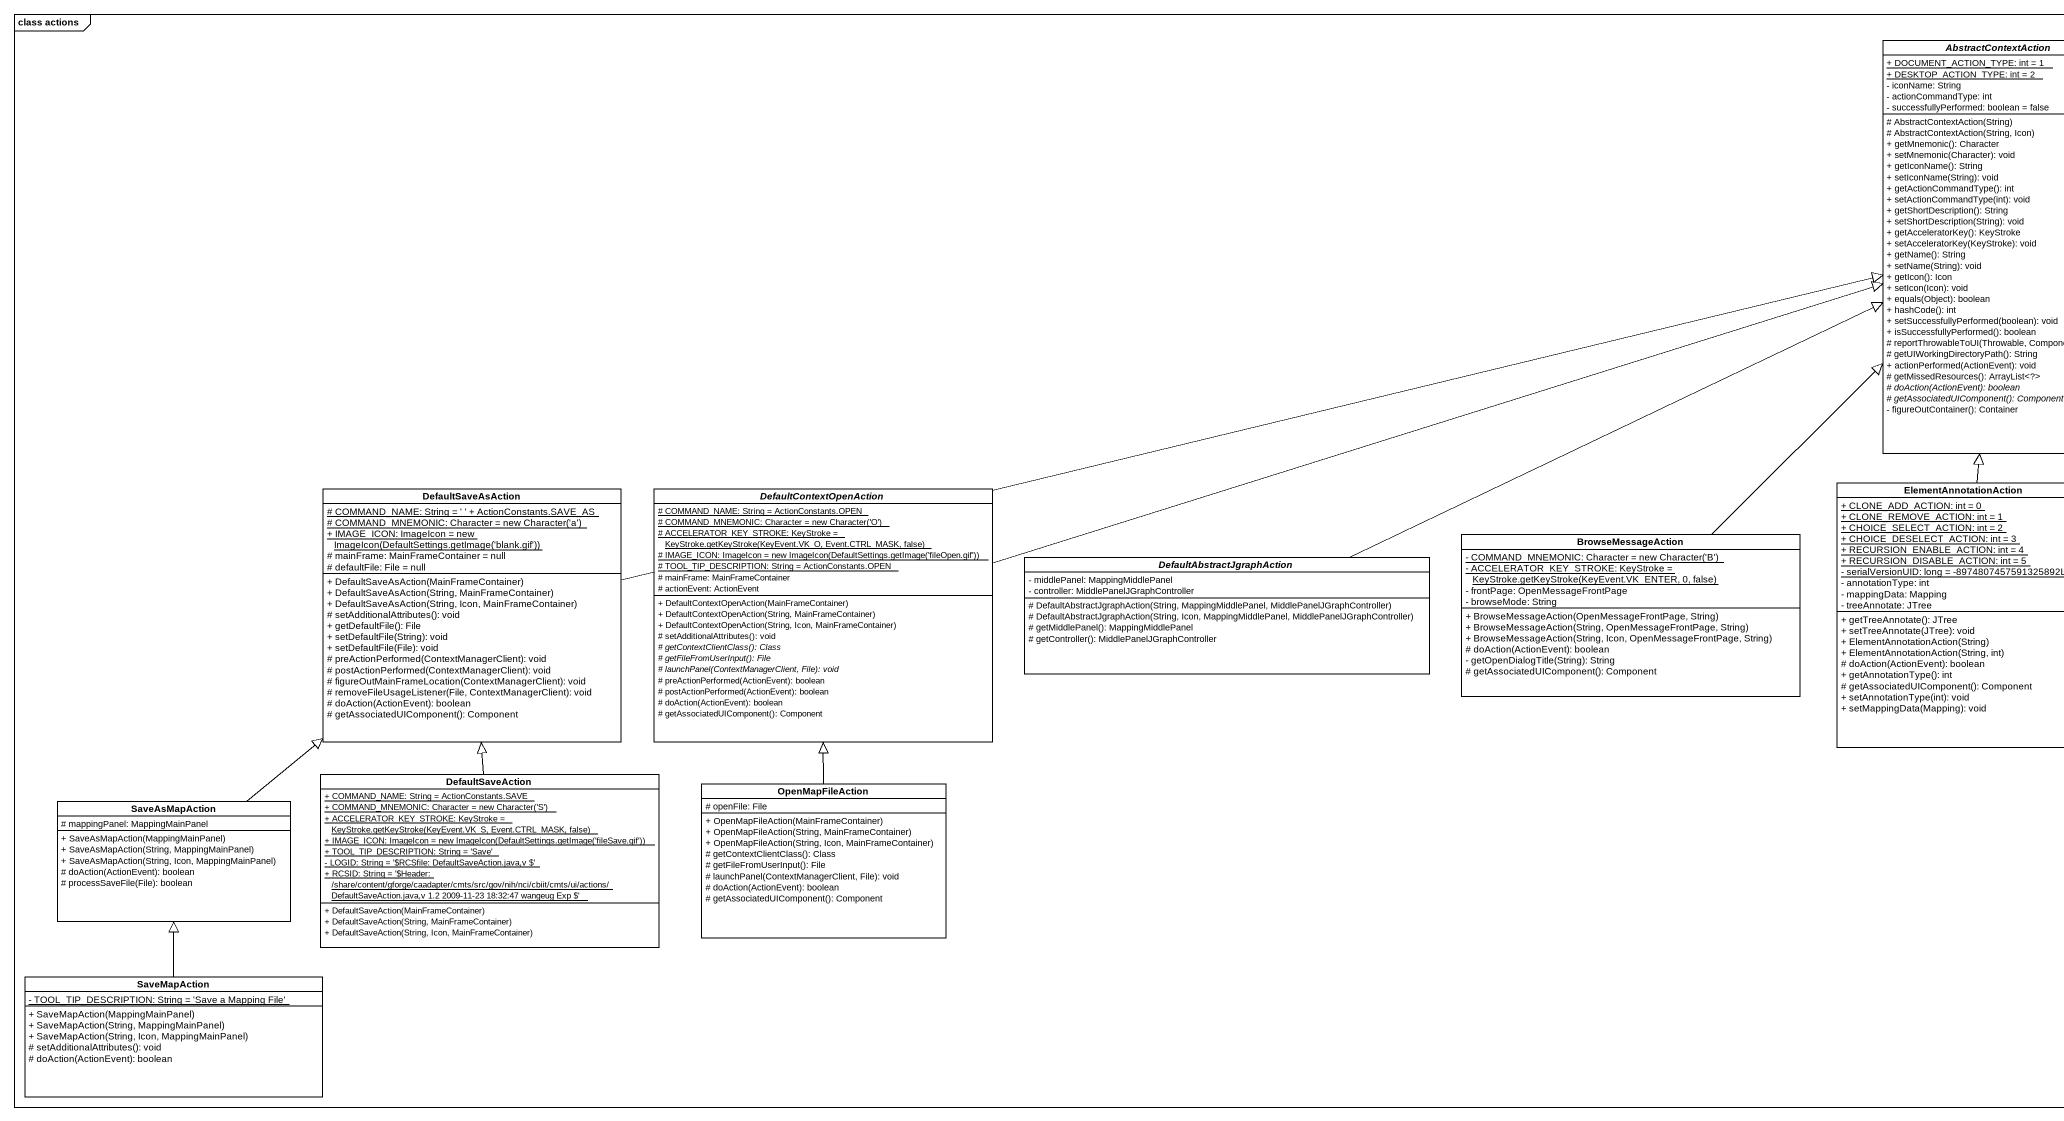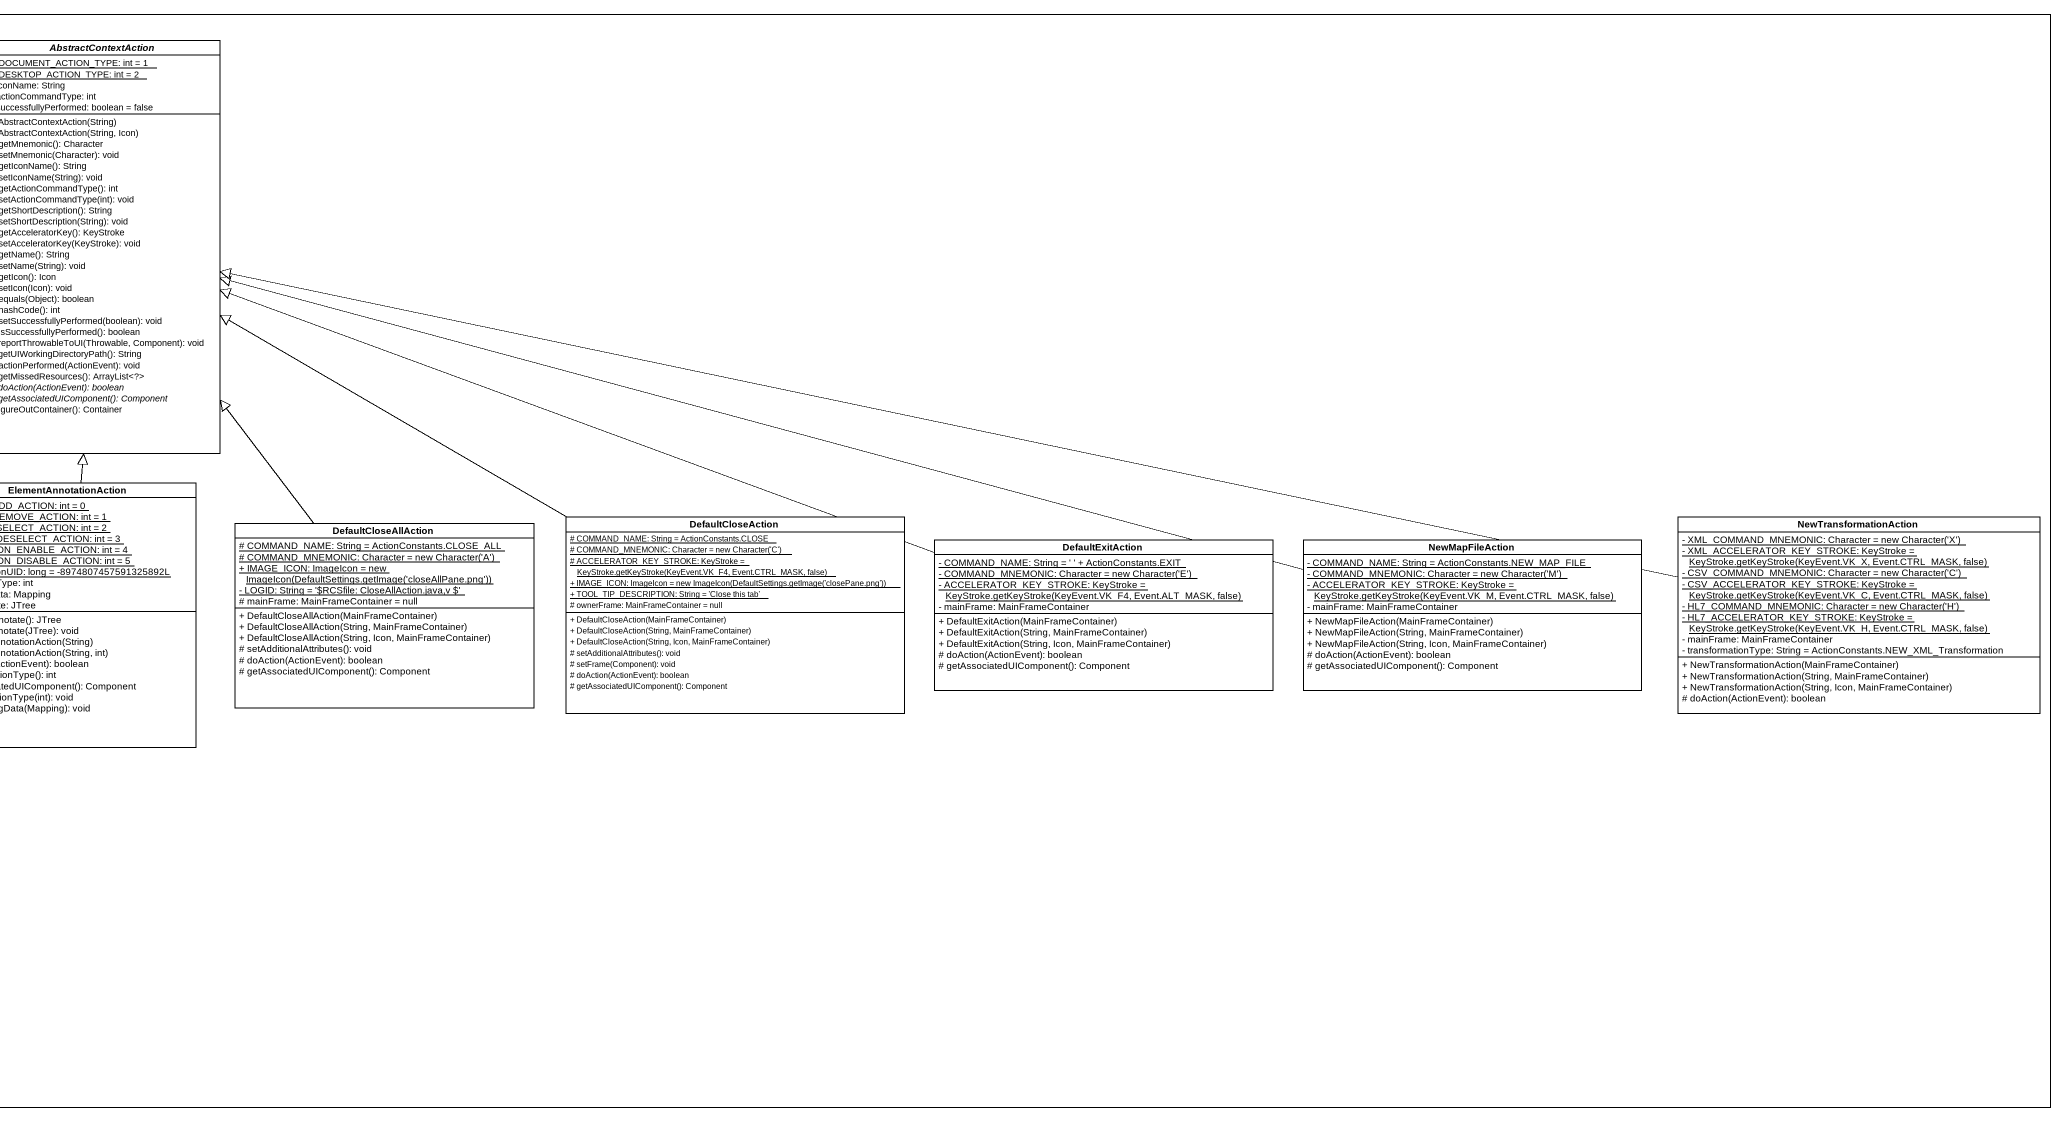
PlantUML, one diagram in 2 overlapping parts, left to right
@startuml
mainframe class actions
hide circle
hide empty members
skinparam classAttributeIconSize 0
abstract class AbstractContextAction {
  {static} + DOCUMENT_ACTION_TYPE: int = 1
  {static} + DESKTOP_ACTION_TYPE: int = 2
  - iconName: String
  - actionCommandType: int
  - successfullyPerformed: boolean = false
  # AbstractContextAction(String)
  # AbstractContextAction(String, Icon)
  + getMnemonic(): Character
  + setMnemonic(Character): void
  + getIconName(): String
  + setIconName(String): void
  + getActionCommandType(): int
  + setActionCommandType(int): void
  + getShortDescription(): String
  + setShortDescription(String): void
  + getAcceleratorKey(): KeyStroke
  + setAcceleratorKey(KeyStroke): void
  + getName(): String
  + setName(String): void
  + getIcon(): Icon
  + setIcon(Icon): void
  + equals(Object): boolean
  + hashCode(): int
  + setSuccessfullyPerformed(boolean): void
  + isSuccessfullyPerformed(): boolean
  # reportThrowableToUI(Throwable, Component): void
  # getUIWorkingDirectoryPath(): String
  + actionPerformed(ActionEvent): void
  # getMissedResources(): ArrayList<?>
  {abstract} # doAction(ActionEvent): boolean
  {abstract} # getAssociatedUIComponent(): Component
  - figureOutContainer(): Container
}
class DefaultSaveAsAction {
  {static} # COMMAND_NAME: String = ' ' + ActionConstants.SAVE_AS
  {static} {field} # COMMAND_MNEMONIC: Character = new Character('a')
  {static} {field} + IMAGE_ICON: ImageIcon = new ImageIcon(DefaultSettings.getImage('blank.gif'))
  # mainFrame: MainFrameContainer = null
  # defaultFile: File = null
  + DefaultSaveAsAction(MainFrameContainer)
  + DefaultSaveAsAction(String, MainFrameContainer)
  + DefaultSaveAsAction(String, Icon, MainFrameContainer)
  # setAdditionalAttributes(): void
  + getDefaultFile(): File
  + setDefaultFile(String): void
  + setDefaultFile(File): void
  # preActionPerformed(ContextManagerClient): void
  # postActionPerformed(ContextManagerClient): void
  # figureOutMainFrameLocation(ContextManagerClient): void
  # removeFileUsageListener(File, ContextManagerClient): void
  # doAction(ActionEvent): boolean
  # getAssociatedUIComponent(): Component
}
abstract class DefaultContextOpenAction {
  {static} # COMMAND_NAME: String = ActionConstants.OPEN
  {static} {field} # COMMAND_MNEMONIC: Character = new Character('O')
  {static} {field} # ACCELERATOR_KEY_STROKE: KeyStroke = KeyStroke.getKeyStroke(KeyEvent.VK_O, Event.CTRL_MASK, false)
  {static} {field} # IMAGE_ICON: ImageIcon = new ImageIcon(DefaultSettings.getImage('fileOpen.gif'))
  {static} # TOOL_TIP_DESCRIPTION: String = ActionConstants.OPEN
  # mainFrame: MainFrameContainer
  # actionEvent: ActionEvent
  + DefaultContextOpenAction(MainFrameContainer)
  + DefaultContextOpenAction(String, MainFrameContainer)
  + DefaultContextOpenAction(String, Icon, MainFrameContainer)
  # setAdditionalAttributes(): void
  {abstract} # getContextClientClass(): Class
  {abstract} # getFileFromUserInput(): File
  {abstract} # launchPanel(ContextManagerClient, File): void
  # preActionPerformed(ActionEvent): boolean
  # postActionPerformed(ActionEvent): boolean
  # doAction(ActionEvent): boolean
  # getAssociatedUIComponent(): Component
}
class ElementAnnotationAction {
  {static} + CLONE_ADD_ACTION: int = 0
  {static} + CLONE_REMOVE_ACTION: int = 1
  {static} + CHOICE_SELECT_ACTION: int = 2
  {static} + CHOICE_DESELECT_ACTION: int = 3
  {static} + RECURSION_ENABLE_ACTION: int = 4
  {static} + RECURSION_DISABLE_ACTION: int = 5
  {static} - serialVersionUID: long = -8974807457591325892L
  - annotationType: int
  - mappingData: Mapping
  - treeAnnotate: JTree
  + getTreeAnnotate(): JTree
  + setTreeAnnotate(JTree): void
  + ElementAnnotationAction(String)
  + ElementAnnotationAction(String, int)
  # doAction(ActionEvent): boolean
  + getAnnotationType(): int
  # getAssociatedUIComponent(): Component
  + setAnnotationType(int): void
  + setMappingData(Mapping): void
}
class BrowseMessageAction {
  {static} {field} - COMMAND_MNEMONIC: Character = new Character('B')
  {static} {field} - ACCELERATOR_KEY_STROKE: KeyStroke = KeyStroke.getKeyStroke(KeyEvent.VK_ENTER, 0, false)
  - frontPage: OpenMessageFrontPage
  - browseMode: String
  + BrowseMessageAction(OpenMessageFrontPage, String)
  + BrowseMessageAction(String, OpenMessageFrontPage, String)
  + BrowseMessageAction(String, Icon, OpenMessageFrontPage, String)
  # doAction(ActionEvent): boolean
  - getOpenDialogTitle(String): String
  # getAssociatedUIComponent(): Component
}
class DefaultCloseAllAction {
  {static} # COMMAND_NAME: String = ActionConstants.CLOSE_ALL
  {static} {field} # COMMAND_MNEMONIC: Character = new Character('A')
  {static} {field} + IMAGE_ICON: ImageIcon = new ImageIcon(DefaultSettings.getImage('closeAllPane.png'))
  {static} - LOGID: String = '~$RCSfile: CloseAllAction.java,v $'
  # mainFrame: MainFrameContainer = null
  + DefaultCloseAllAction(MainFrameContainer)
  + DefaultCloseAllAction(String, MainFrameContainer)
  + DefaultCloseAllAction(String, Icon, MainFrameContainer)
  # setAdditionalAttributes(): void
  # doAction(ActionEvent): boolean
  # getAssociatedUIComponent(): Component
}
class DefaultCloseAction {
  {static} # COMMAND_NAME: String = ActionConstants.CLOSE
  {static} {field} # COMMAND_MNEMONIC: Character = new Character('C')
  {static} {field} # ACCELERATOR_KEY_STROKE: KeyStroke = KeyStroke.getKeyStroke(KeyEvent.VK_F4, Event.CTRL_MASK, false)
  {static} {field} + IMAGE_ICON: ImageIcon = new ImageIcon(DefaultSettings.getImage('closePane.png'))
  {static} + TOOL_TIP_DESCRIPTION: String = 'Close this tab'
  # ownerFrame: MainFrameContainer = null
  + DefaultCloseAction(MainFrameContainer)
  + DefaultCloseAction(String, MainFrameContainer)
  + DefaultCloseAction(String, Icon, MainFrameContainer)
  # setAdditionalAttributes(): void
  # setFrame(Component): void
  # doAction(ActionEvent): boolean
  # getAssociatedUIComponent(): Component
}
class DefaultExitAction {
  {static} - COMMAND_NAME: String = ' ' + ActionConstants.EXIT
  {static} {field} - COMMAND_MNEMONIC: Character = new Character('E')
  {static} {field} - ACCELERATOR_KEY_STROKE: KeyStroke = KeyStroke.getKeyStroke(KeyEvent.VK_F4, Event.ALT_MASK, false)
  - mainFrame: MainFrameContainer
  + DefaultExitAction(MainFrameContainer)
  + DefaultExitAction(String, MainFrameContainer)
  + DefaultExitAction(String, Icon, MainFrameContainer)
  # doAction(ActionEvent): boolean
  # getAssociatedUIComponent(): Component
}
class NewMapFileAction {
  {static} - COMMAND_NAME: String = ActionConstants.NEW_MAP_FILE
  {static} {field} - COMMAND_MNEMONIC: Character = new Character('M')
  {static} {field} - ACCELERATOR_KEY_STROKE: KeyStroke = KeyStroke.getKeyStroke(KeyEvent.VK_M, Event.CTRL_MASK, false)
  - mainFrame: MainFrameContainer
  + NewMapFileAction(MainFrameContainer)
  + NewMapFileAction(String, MainFrameContainer)
  + NewMapFileAction(String, Icon, MainFrameContainer)
  # doAction(ActionEvent): boolean
  # getAssociatedUIComponent(): Component
}
class NewTransformationAction {
  {static} {field} - XML_COMMAND_MNEMONIC: Character = new Character('X')
  {static} {field} - XML_ACCELERATOR_KEY_STROKE: KeyStroke = KeyStroke.getKeyStroke(KeyEvent.VK_X, Event.CTRL_MASK, false)
  {static} {field} - CSV_COMMAND_MNEMONIC: Character = new Character('C')
  {static} {field} - CSV_ACCELERATOR_KEY_STROKE: KeyStroke = KeyStroke.getKeyStroke(KeyEvent.VK_C, Event.CTRL_MASK, false)
  {static} {field} - HL7_COMMAND_MNEMONIC: Character = new Character('H')
  {static} {field} - HL7_ACCELERATOR_KEY_STROKE: KeyStroke = KeyStroke.getKeyStroke(KeyEvent.VK_H, Event.CTRL_MASK, false)
  - mainFrame: MainFrameContainer
  - transformationType: String = ActionConstants.NEW_XML_Transformation
  + NewTransformationAction(MainFrameContainer)
  + NewTransformationAction(String, MainFrameContainer)
  + NewTransformationAction(String, Icon, MainFrameContainer)
  # doAction(ActionEvent): boolean
}
abstract class DefaultAbstractJgraphAction {
  - middlePanel: MappingMiddlePanel
  - controller: MiddlePanelJGraphController
  # DefaultAbstractJgraphAction(String, MappingMiddlePanel, MiddlePanelJGraphController)
  # DefaultAbstractJgraphAction(String, Icon, MappingMiddlePanel, MiddlePanelJGraphController)
  # getMiddlePanel(): MappingMiddlePanel
  # getController(): MiddlePanelJGraphController
}
class DefaultSaveAction {
  {static} + COMMAND_NAME: String = ActionConstants.SAVE
  {static} {field} + COMMAND_MNEMONIC: Character = new Character('S')
  {static} {field} + ACCELERATOR_KEY_STROKE: KeyStroke = KeyStroke.getKeyStroke(KeyEvent.VK_S, Event.CTRL_MASK, false)
  {static} {field} + IMAGE_ICON: ImageIcon = new ImageIcon(DefaultSettings.getImage('fileSave.gif'))
  {static} + TOOL_TIP_DESCRIPTION: String = 'Save'
  {static} - LOGID: String = '~$RCSfile: DefaultSaveAction.java,v $'
  {static} + RCSID: String = '~$Header: /share/content/gforge/caadapter/cmts/src/gov/nih/nci/cbiit/cmts/ui/actions/DefaultSaveAction.java,v 1.2 2009-11-23 18:32:47 wangeug Exp $'
  + DefaultSaveAction(MainFrameContainer)
  + DefaultSaveAction(String, MainFrameContainer)
  + DefaultSaveAction(String, Icon, MainFrameContainer)
}
class OpenMapFileAction {
  # openFile: File
  + OpenMapFileAction(MainFrameContainer)
  + OpenMapFileAction(String, MainFrameContainer)
  + OpenMapFileAction(String, Icon, MainFrameContainer)
  # getContextClientClass(): Class
  # getFileFromUserInput(): File
  # launchPanel(ContextManagerClient, File): void
  # doAction(ActionEvent): boolean
  # getAssociatedUIComponent(): Component
}
class SaveAsMapAction {
  # mappingPanel: MappingMainPanel
  + SaveAsMapAction(MappingMainPanel)
  + SaveAsMapAction(String, MappingMainPanel)
  + SaveAsMapAction(String, Icon, MappingMainPanel)
  # doAction(ActionEvent): boolean
  # processSaveFile(File): boolean
}
class SaveMapAction {
  {static} - TOOL_TIP_DESCRIPTION: String = 'Save a Mapping File'
  + SaveMapAction(MappingMainPanel)
  + SaveMapAction(String, MappingMainPanel)
  + SaveMapAction(String, Icon, MappingMainPanel)
  # setAdditionalAttributes(): void
  # doAction(ActionEvent): boolean
}
DefaultSaveAsAction -right-|> AbstractContextAction
DefaultContextOpenAction -right-|> AbstractContextAction
ElementAnnotationAction -up-|> AbstractContextAction
BrowseMessageAction -up-|> AbstractContextAction
DefaultCloseAllAction -up-|> AbstractContextAction
DefaultCloseAction -left-|> AbstractContextAction
DefaultExitAction -left-|> AbstractContextAction
NewMapFileAction -left-|> AbstractContextAction
NewTransformationAction -left-|> AbstractContextAction
DefaultAbstractJgraphAction -right-|> AbstractContextAction
DefaultSaveAction -up-|> DefaultSaveAsAction
OpenMapFileAction -up-|> DefaultContextOpenAction
SaveAsMapAction -up-|> DefaultSaveAsAction
SaveMapAction -up-|> SaveAsMapAction
@enduml
